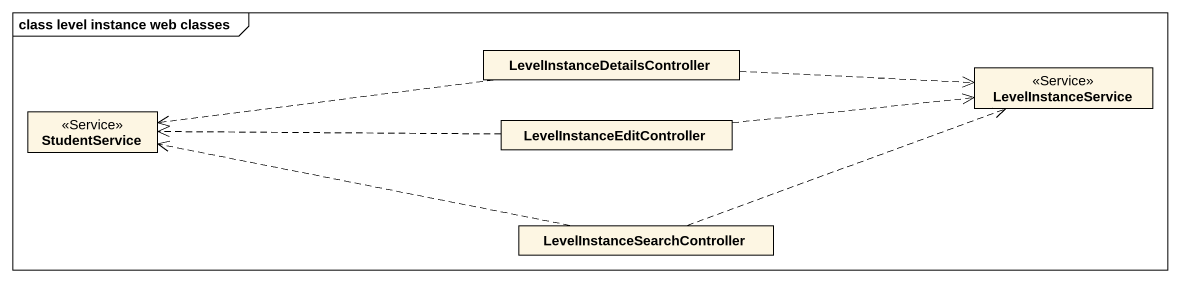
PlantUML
@startuml
mainframe class level instance web classes
hide circle
hide empty members
class "LevelInstanceDetailsController" as LevelInstanceDetailsControll
class LevelInstanceService <<Service>>
class StudentService <<Service>>
class LevelInstanceEditController
class "LevelInstanceSearchController" as LevelInstanceSearchControlle
LevelInstanceDetailsControll .right.> LevelInstanceService
LevelInstanceDetailsControll .left.> StudentService
LevelInstanceEditController .right.> LevelInstanceService
LevelInstanceEditController .left.> StudentService
LevelInstanceSearchControlle .right.> LevelInstanceService
LevelInstanceSearchControlle .left.> StudentService
@enduml
